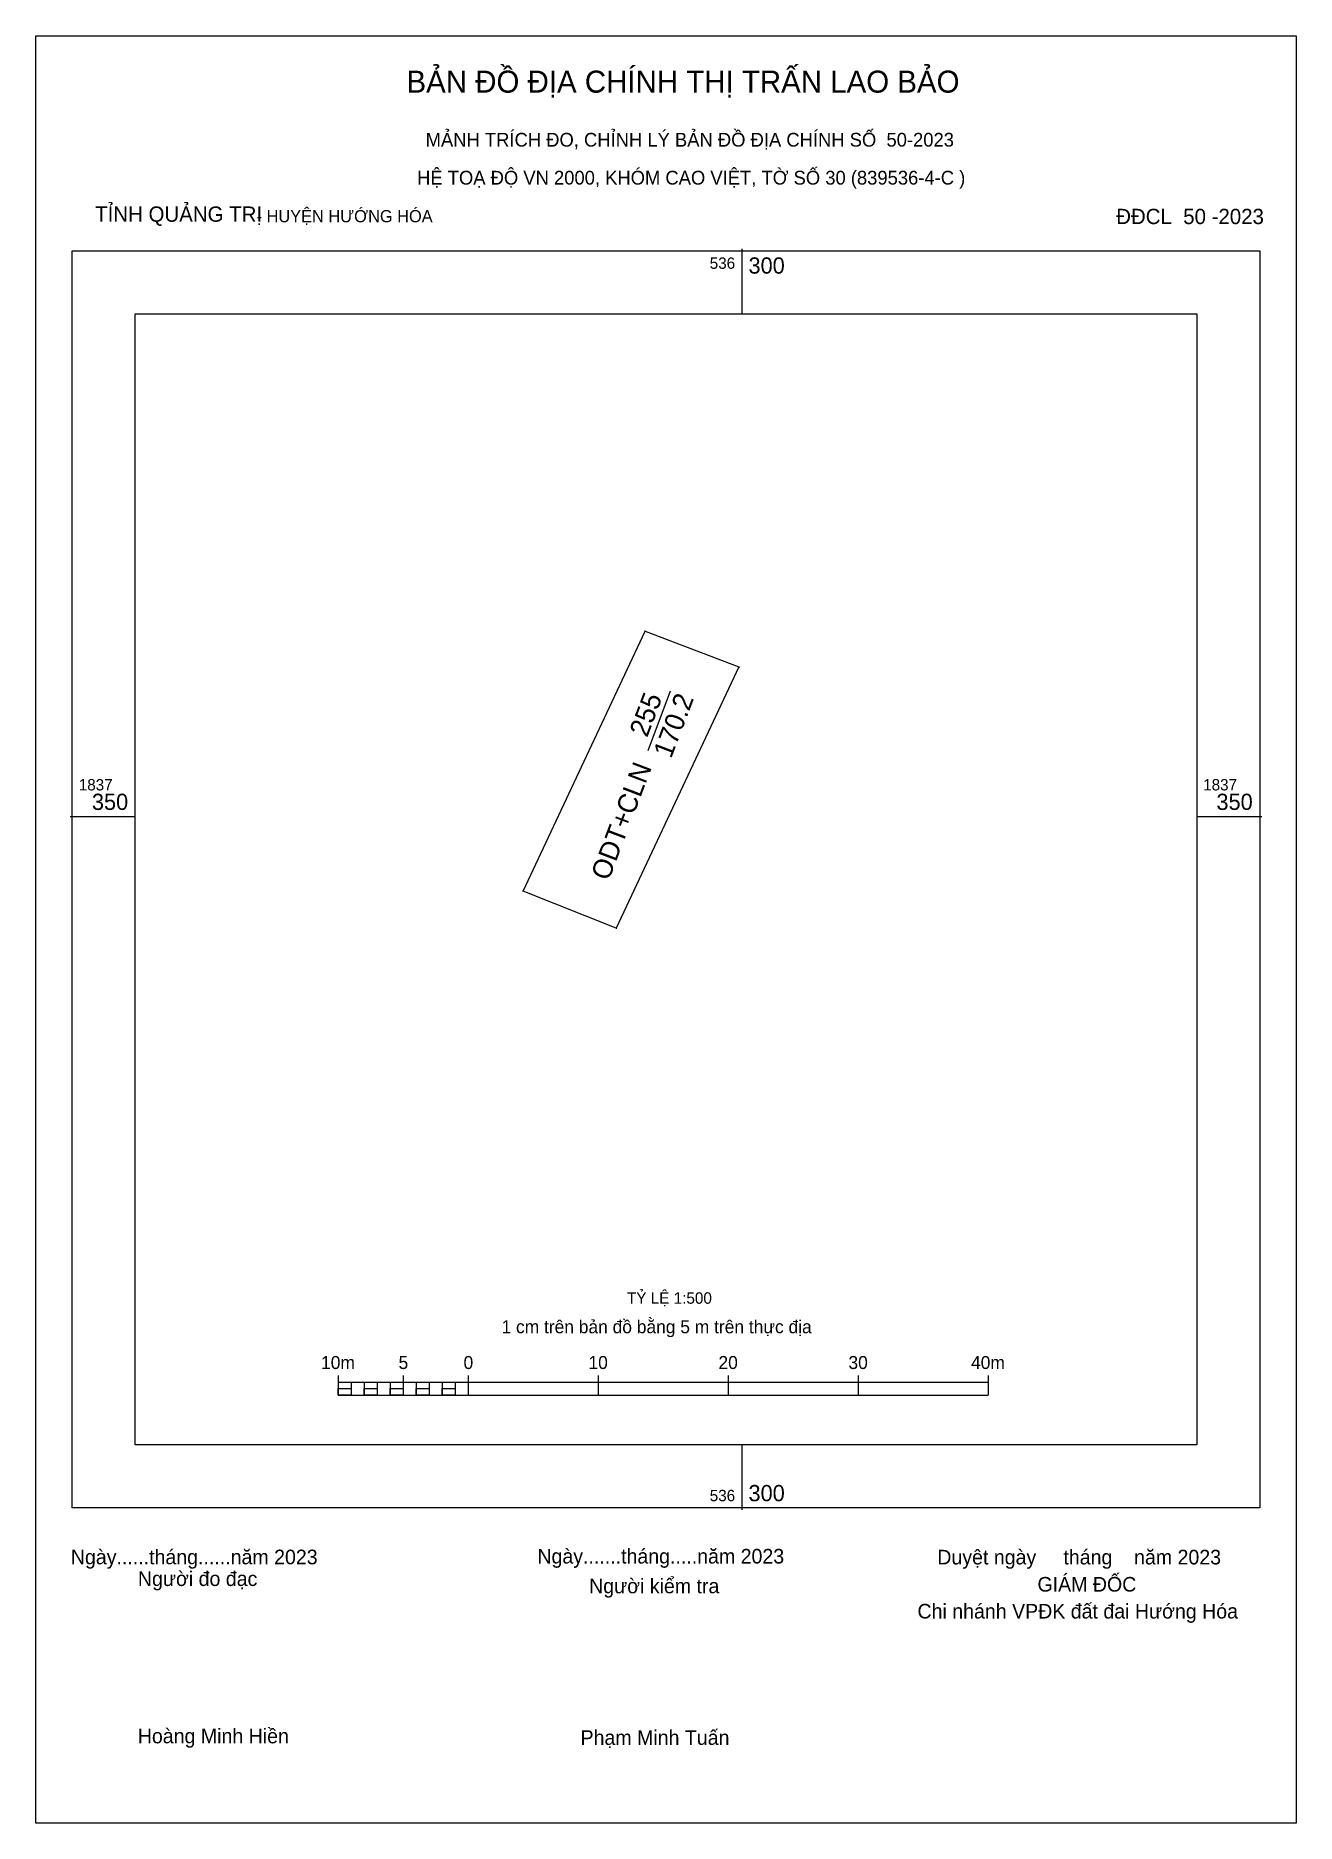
# Model space of a CAD drawing. Extents: x 536246 to 536343, y 1837273 to 1837410.
import ezdxf

# ---------------------------------------------------------------- set-up
doc = ezdxf.new("R2010")
doc.units = 0
for name, color, linetype in [('Level 1', 7, 'Continuous'), ('Level 10', 7, 'Continuous'), ('Level 13', 7, 'Continuous'), ('Level 19', 7, 'Continuous'), ('Level 27', 7, 'Continuous'), ('Level 6', 7, 'Continuous'), ('Level 62', 7, 'Continuous'), ('Level 63', 7, 'Continuous')]:
    doc.layers.add(name, color=color, linetype=linetype)

msp = doc.modelspace()

# ---------------------------------------------------------------- linework, layer by layer
at = {"layer": 'Level 1'}
msp.add_lwpolyline([(536245.67, 1837410.05), (536342.64, 1837410.05), (536342.64, 1837272.56), (536245.67, 1837272.56)], close=True, dxfattribs=at)
at = {"layer": 'Level 10'}
msp.add_lwpolyline([(536283.16, 1837344.25), (536292.55, 1837364.24), (536299.76, 1837361.51), (536290.32, 1837341.42)], close=True, dxfattribs=at)
at = {"layer": 'Level 19'}
msp.add_line((536292.77, 1837355.07), (536294.51, 1837359.65), dxfattribs=at)
at = {"layer": 'Level 27'}
for p, q in [((536292.55, 1837364.24), (536292.5, 1837364.26)), ((536299.76, 1837361.51), (536299.81, 1837361.49)), ((536283.16, 1837344.25), (536283.11, 1837344.25)), ((536290.32, 1837341.42), (536290.37, 1837341.4))]:
    msp.add_line(p, q, dxfattribs=at)
at = {"layer": 'Level 62'}
msp.add_lwpolyline([(536253.32, 1837388.66), (536334.98, 1837388.66), (536334.98, 1837301.67), (536253.32, 1837301.67)], close=True, dxfattribs=at)
at = {"layer": 'Level 63'}
for p, q in [((536300, 1837393.66), (536300, 1837388.66)), ((536248.32, 1837350), (536253.32, 1837350)), ((536334.98, 1837350), (536339.98, 1837350)), ((536268.94, 1837307), (536268.94, 1837305.5)), ((536268.94, 1837306.5), (536318.94, 1837306.5)), ((536269.94, 1837306.5), (536269.94, 1837305.5)), ((536270.94, 1837306.5), (536270.94, 1837305.5)), ((536271.94, 1837306.5), (536271.94, 1837305.5)), ((536272.94, 1837306.5), (536272.94, 1837305.5)), ((536273.94, 1837307), (536273.94, 1837305.5)), ((536273.94, 1837306.5), (536273.94, 1837305.5)), ((536274.94, 1837306.5), (536274.94, 1837305.5)), ((536275.94, 1837306.5), (536275.94, 1837305.5)), ((536276.94, 1837306.5), (536276.94, 1837305.5)), ((536277.94, 1837306.5), (536277.94, 1837305.5)), ((536278.94, 1837307), (536278.94, 1837305.5)), ((536278.94, 1837306.5), (536278.94, 1837305.5)), ((536288.94, 1837307), (536288.94, 1837305.5)), ((536298.94, 1837307), (536298.94, 1837305.5)), ((536308.94, 1837307), (536308.94, 1837305.5)), ((536318.94, 1837307), (536318.94, 1837305.5)), ((536268.94, 1837305.5), (536318.94, 1837305.5)), ((536300, 1837301.67), (536300, 1837296.67))]:
    msp.add_line(p, q, dxfattribs=at)
for points in [[(536248.48, 1837393.5), (536339.83, 1837393.5), (536339.83, 1837296.83), (536248.48, 1837296.83)], [(536268.94, 1837306), (536269.94, 1837306), (536269.94, 1837305.5), (536268.94, 1837305.5)], [(536268.94, 1837306), (536269.94, 1837306), (536269.94, 1837305.5), (536268.94, 1837305.5)], [(536270.94, 1837306), (536271.94, 1837306), (536271.94, 1837305.5), (536270.94, 1837305.5)], [(536272.94, 1837306), (536273.94, 1837306), (536273.94, 1837305.5), (536272.94, 1837305.5)], [(536274.94, 1837306), (536275.94, 1837306), (536275.94, 1837305.5), (536274.94, 1837305.5)], [(536276.94, 1837306), (536277.94, 1837306), (536277.94, 1837305.5), (536276.94, 1837305.5)]]:
    msp.add_lwpolyline(points, close=True, dxfattribs=at)

# ---------------------------------------------------------------- texts
at = {"layer": 'Level 1'}
for s, height, p in [('BẢN ĐỒ ĐỊA CHÍNH THỊ TRẤN LAO BẢO', 1.694, (536274.19, 1837405.67)), (' MẢNH TRÍCH ĐO, CHỈNH LÝ BẢN ĐỒ ĐỊA CHÍNH SỐ  50-2023', 1.058, (536275.27, 1837401.52)), ('TỈNH QUẢNG TRỊ', 1.176, (536250.24, 1837395.74)), (' - HUYỆN HƯỚNG HÓA', 0.9405, (536262.31, 1837395.7)), (' ĐĐCL  50 -2023', 1.176, (536328.35, 1837395.56)), ('Ngày......tháng......năm 2023', 1.125, (536248.37, 1837292.48)), ('Ngày.......tháng.....năm 2023', 1.125, (536284.26, 1837292.54)), ('  Duyệt ngày     tháng    năm 2023', 1.125, (536314.19, 1837292.47)), ('Người đo đạc', 1.125, (536253.53, 1837290.81)), ('Người kiểm tra', 1.125, (536288.24, 1837290.25)), ('GIÁM ĐỐC', 1.125, (536322.73, 1837290.38)), ('Chi nhánh VPĐK đất đai Hướng Hóa', 1.125, (536313.5, 1837288.31)), ('Hoàng Minh Hiền', 1.125, (536253.52, 1837278.71)), ('Phạm Minh Tuấn', 1.125, (536287.58, 1837278.59))]:
    msp.add_text(s, height=height, dxfattribs=at).set_placement(p)
at = {"layer": 'Level 13'}
for s, p in [('255', (536292.7, 1837356.02)), ('170.2', (536294.54, 1837354.4)), ('ODT+CLN', (536289.74, 1837344.99))]:
    msp.add_text(s, height=1.5, rotation=69.2052, dxfattribs=at).set_placement(p)
at = {"layer": 'Level 6'}
for s, height, p in [(' HỆ TOẠ ĐỘ VN 2000, KHÓM CAO VIỆT, TỜ SỐ 30 (839536-4-C )', 1.058, (536274.61, 1837398.6)), ('TỶ LỆ 1:500', 0.879, (536291.15, 1837312.52))]:
    msp.add_text(s, height=height, dxfattribs=at).set_placement(p)
at = {"layer": 'Level 63'}
for s, height, p in [('536', 0.875, (536297.52, 1837392.12)), ('300', 1.25, (536300.5, 1837391.75)), ('1837', 0.875, (536248.98, 1837352)), ('1837', 0.875, (536335.48, 1837352)), ('350', 1.25, (536249.99, 1837350.5)), ('350', 1.25, (536336.5, 1837350.5)), ('1 cm trên bản đồ bằng 5 m trên thực địa', 1, (536281.5, 1837310.25)), ('10m', 1, (536267.62, 1837307.5)), ('5', 1, (536273.58, 1837307.5)), ('0', 1, (536278.58, 1837307.5)), ('10', 1, (536288.19, 1837307.5)), ('20', 1, (536298.19, 1837307.5)), ('30', 1, (536308.19, 1837307.5)), ('40m', 1, (536317.62, 1837307.5)), ('536', 0.875, (536297.52, 1837297.33)), ('300', 1.25, (536300.5, 1837297.33))]:
    msp.add_text(s, height=height, dxfattribs=at).set_placement(p)

doc.saveas('drawing.dxf')
